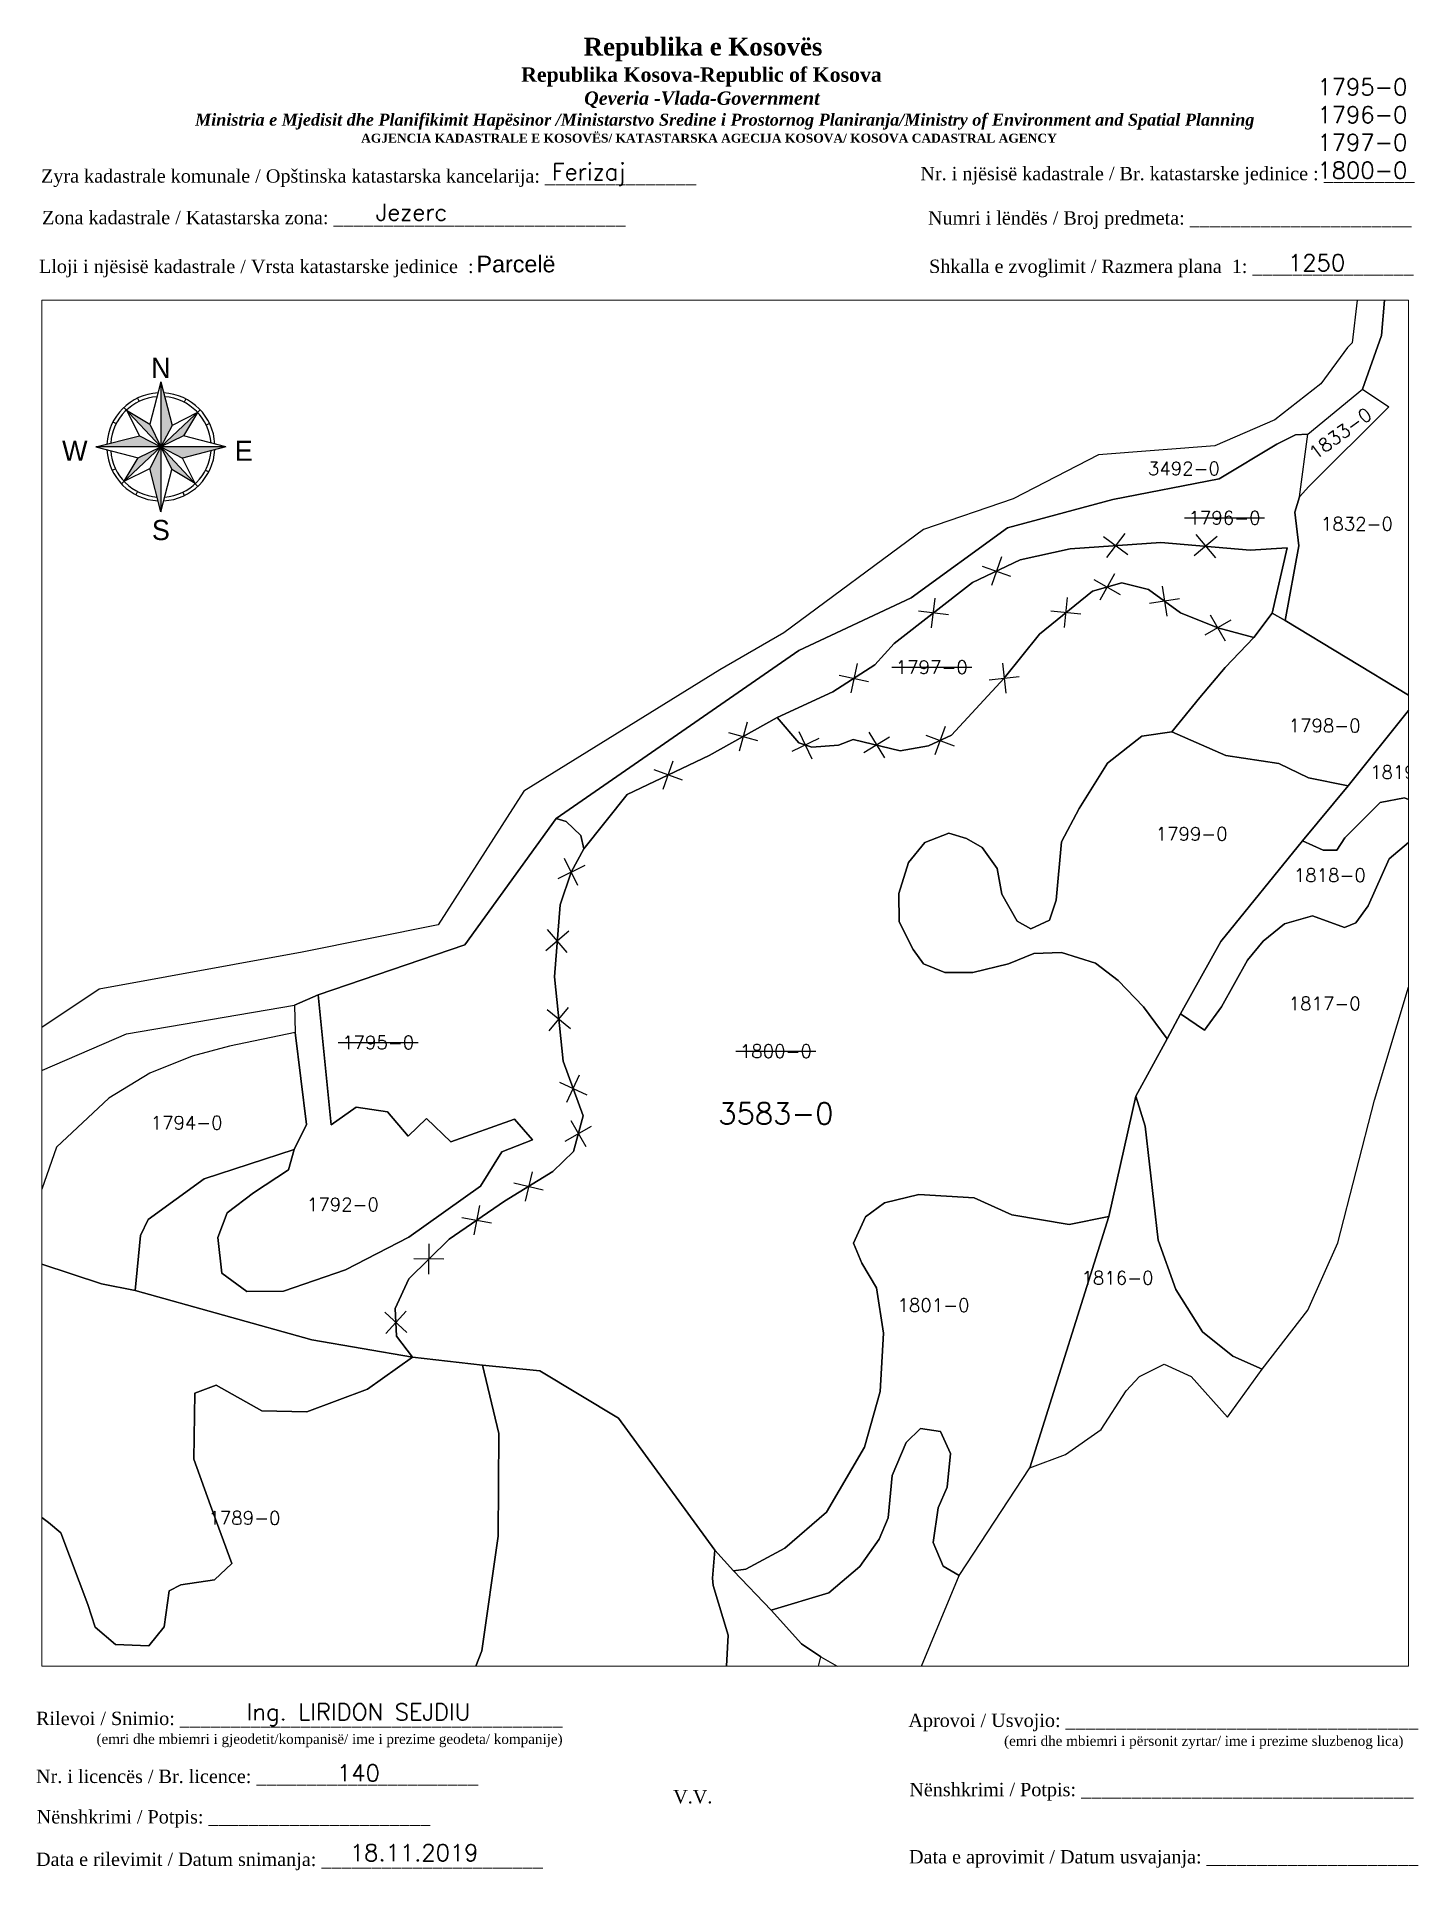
# Paper-space layout 'Manuali Portrait' of a CAD drawing. Header units: metres, sheet in millimetres. Extents: x 1 to 208, y 4 to 278.
# The model-space entities are those that its viewports show. They can reach past a viewport. Long polylines and large blocks are cut down to what shows.
import ezdxf
from ezdxf.enums import TextEntityAlignment as Align

# ---------------------------------------------------------------- set-up
doc = ezdxf.new("R2010")
doc.units = ezdxf.units.M
for name, color, linetype in [('Korniza_txt', 250, 'Continuous'), ('Nr i parceles', 7, 'Continuous'), ('Parcela_kojshi', 8, 'Continuous'), ('Parcele_baze', 7, 'Continuous'), ('Parcele_baze_TXT', 7, 'Continuous')]:
    doc.layers.add(name, color=color, linetype=linetype)
doc.styles.add('North Arrow Text', font='BOD_R.TTF', dxfattribs={"height": 0.1})
doc.styles.get("Standard").update_dxf_attribs({"font": 'simplex.shx'})

# ---------------------------------------------------------------- blocks, each defined once
blk = doc.blocks.new('*U63')
at = {"linetype": 'ByBlock', "lineweight": -2}
h = blk.add_hatch(color=0, dxfattribs=at)
h.paths.add_polyline_path([(0, 383), (0, 0), (66, 127)])
h.paths.add_polyline_path([(217, 203), (0, 0), (134, 65)])
h.paths.add_polyline_path([(383, 0), (0, 0), (127, -66)])
h.paths.add_polyline_path([(0, 0), (65, -134), (203, -217)])
h.paths.add_polyline_path([(0, 0), (-66, -127), (0, -383)])
h.paths.add_polyline_path([(0, 0), (-134, -65), (-217, -203)])
h.paths.add_polyline_path([(-127, 66), (-383, 0), (0, 0)])
h.paths.add_polyline_path([(-65, 134), (-203, 217), (0, 0)])
at = {"color": 0, "linetype": 'ByBlock', "lineweight": -2}
for points in [[(0, 383), (-65, 134)], [(0, 383), (0, -383)], [(0, 383), (66, 127)], [(0, 0), (-219, 233)], [(-203, 217), (-127, 66)], [(-203, 217), (-65, 134)], [(-138, 288), (-129, 268)], [(0, 0), (233, 219)], [(148, 283), (138, 263)], [(-283, 148), (-263, 138)], [(-65, 134), (0, 0)], [(66, 127), (0, 0)], [(217, 203), (66, 127)], [(217, 203), (134, 65)], [(288, 138), (268, 129)], [(-383, 0), (-127, 66)], [(-127, 66), (0, 0)], [(134, 65), (0, 0)], [(383, 0), (134, 65)], [(383, 0), (-383, 0)], [(-383, 0), (-134, -65)], [(0, 0), (-233, -219)], [(-217, -203), (-134, -65)], [(-134, -65), (0, 0)], [(0, 0), (-66, -127)], [(0, 0), (219, -233)], [(0, 0), (127, -66)], [(0, 0), (65, -134)], [(383, 0), (127, -66)], [(203, -217), (127, -66)], [(-288, -138), (-268, -129)], [(-217, -203), (-66, -127)], [(0, -383), (-66, -127)], [(0, -383), (65, -134)], [(203, -217), (65, -134)], [(263, -138), (283, -148)], [(-138, -263), (-148, -283)], [(129, -268), (138, -288)]]:
    blk.add_lwpolyline(points, dxfattribs=at)
for radius, start, end in [(319, 92.995, 177.005), (297, 94.3434, 175.6566), (319, 2.995, 87.005), (297, 4.3434, 85.6566), (319, 182.995, 267.005), (297, 184.3434, 265.6566), (319, 272.995, 357.005), (297, 274.3434, 355.6566)]:
    blk.add_arc((0, 0), radius, start, end, dxfattribs=at)
at = {"color": 0, "linetype": 'ByBlock', "lineweight": -2, "style": 'North Arrow Text'}
for s, p in [('N', (0, 371)), ('W', (-508, -118)), ('E', (489, -118)), ('S', (0, -586))]:
    blk.add_text(s, height=119, dxfattribs=at).set_placement(p, align=Align.BOTTOM_CENTER)

msp = doc.modelspace()

# ---------------------------------------------------------------- linework, layer by layer
at = {"color": 1, "flags": 128}
for points in [[(7501900.99, 4691831.84), (7501897.59, 4691827.32)], [(7501912.19, 4691834.79), (7501927.19, 4691834.79)], [(7501914.34, 4691831.63), (7501917.98, 4691827.3)], [(7501897.03, 4691831.28), (7501901.55, 4691827.88)], [(7501918.32, 4691831.29), (7501914, 4691827.64)], [(7501874.27, 4691825.75), (7501879.6, 4691823.85)], [(7501877.89, 4691827.47), (7501875.99, 4691822.13)], [(7501895.23, 4691823.2), (7501900.16, 4691820.43)], [(7501899.08, 4691824.28), (7501896.31, 4691819.35)], [(7501908.02, 4691821.95), (7501908.88, 4691816.35)], [(7501864.78, 4691814.14), (7501865.48, 4691819.75)], [(7501889.67, 4691814.21), (7501890.26, 4691819.83)], [(7501911.24, 4691819.58), (7501905.65, 4691818.72)], [(7501867.94, 4691816.6), (7501862.32, 4691817.29)], [(7501892.78, 4691816.73), (7501887.16, 4691817.31)], [(7501920.89, 4691815.58), (7501915.98, 4691812.77)], [(7501917.03, 4691816.63), (7501919.84, 4691811.72)], [(7501850.81, 4691807.49), (7501849.62, 4691801.96)], [(7501878.09, 4691807.54), (7501878.72, 4691801.91)], [(7501847.45, 4691805.32), (7501852.98, 4691804.13)], [(7501857.31, 4691806.77), (7501872.31, 4691806.77)], [(7501875.59, 4691804.41), (7501881.21, 4691805.04)], [(7501826.74, 4691794.56), (7501832.18, 4691793.02)], [(7501830.23, 4691796.51), (7501828.69, 4691791.06)], [(7501839.9, 4691794.75), (7501842.33, 4691789.64)], [(7501853.02, 4691794.6), (7501855.97, 4691789.78)], [(7501863.69, 4691794.02), (7501869, 4691792.07)], [(7501867.32, 4691795.7), (7501865.37, 4691790.39)], [(7501843.67, 4691793.41), (7501838.56, 4691790.98)], [(7501856.91, 4691793.67), (7501852.09, 4691790.71)], [(7501818.09, 4691785.63), (7501812.76, 4691787.52)], [(7501814.48, 4691783.91), (7501816.37, 4691789.24)], [(7501798.5, 4691765.85), (7501795.99, 4691770.92)], [(7501799.78, 4691769.64), (7501794.71, 4691767.13)], [(7501796.79, 4691757.32), (7501792.49, 4691753.65)], [(7501796.47, 4691753.33), (7501792.8, 4691757.63)], [(7501792.72, 4691742.62), (7501797.11, 4691739.05)], [(7501793.13, 4691738.64), (7501796.7, 4691743.03)], [(7501753.54, 4691736.45), (7501768.54, 4691736.45)], [(7501828.09, 4691734.8), (7501843.09, 4691734.8)], [(7501795.03, 4691729.02), (7501800.16, 4691726.63)], [(7501796.4, 4691725.26), (7501798.79, 4691730.39)], [(7501797.15, 4691721.81), (7501799.99, 4691716.92)], [(7501796.12, 4691717.95), (7501801.01, 4691720.79)], [(7501789.91, 4691712.23), (7501788.59, 4691706.73)], [(7501786.5, 4691710.14), (7501792, 4691708.81)], [(7501780.04, 4691705.92), (7501779.01, 4691700.36)], [(7501776.74, 4691703.65), (7501782.31, 4691702.62)], [(7501770.53, 4691693.02), (7501770.58, 4691698.68)], [(7501773.38, 4691695.83), (7501767.73, 4691695.88)], [(7501762.28, 4691685.89), (7501766.45, 4691682.08)], [(7501762.46, 4691681.9), (7501766.27, 4691686.07)]]:
    msp.add_lwpolyline(points, dxfattribs=at)
at = {"layer": 'Parcela_kojshi', "linetype": 'Continuous'}
for points in [[(7501948.29, 4691908.1), (7501943.61, 4691867.61), (7501942.75, 4691866.7), (7501937.75, 4691859.87), (7501929.12, 4691853.17), (7501917.87, 4691848.26), (7501896.08, 4691846.59), (7501880.05, 4691838.36), (7501863.28, 4691832.59), (7501837.07, 4691813.21), (7501825.12, 4691806.29), (7501788.33, 4691783.52), (7501772.27, 4691758.49), (7501746.83, 4691753.36), (7501708.77, 4691746.46), (7501691.63, 4691735.03)], [(7501680.74, 4691719.71), (7501698.16, 4691731.27), (7501713.89, 4691738.09), (7501745.37, 4691743.44), (7501749.8, 4691745.35), (7501777.27, 4691754.76), (7501794.39, 4691778.4), (7501839.89, 4691809.9), (7501860.93, 4691819.8), (7501879.02, 4691832.88), (7501898.75, 4691838.25), (7501918.71, 4691842.08), (7501918.71, 4691842.08), (7501929.48, 4691848.58), (7501932.98, 4691850.32), (7501935.33, 4691850.48), (7501945.57, 4691858.91), (7501949.12, 4691868.97), (7501950.89, 4691889.09)], [(7501950.89, 4691889.09), (7501949.12, 4691868.97), (7501945.57, 4691858.91), (7501950.52, 4691855.57), (7501935.5, 4691840.64), (7501933.73, 4691838.7), (7501932.86, 4691835.87), (7501933.62, 4691829.51), (7501931.07, 4691815.54), (7501955.7, 4691800.6)], [(7501957.32, 4691780.59), (7501953.46, 4691782.33), (7501948.85, 4691781.42), (7501942.27, 4691774.83), (7501940.76, 4691772.5), (7501938.19, 4691772.5), (7501934.33, 4691774.24), (7501919, 4691755.37), (7501911.43, 4691741.83), (7501915.97, 4691738.73), (7501919.15, 4691743.11), (7501923.99, 4691751.88), (7501926.94, 4691755.45), (7501930.94, 4691758.7), (7501936.16, 4691760.21), (7501942.21, 4691758.01), (7501944.33, 4691758.84), (7501946.6, 4691762.03), (7501946.6, 4691762.03), (7501950.53, 4691770.88), (7501954.21, 4691773.98), (7501959.81, 4691774.05)], [(7501959.81, 4691774.05), (7501954.21, 4691773.98), (7501950.53, 4691770.88), (7501946.6, 4691762.03), (7501944.33, 4691758.84), (7501942.21, 4691758.01), (7501936.16, 4691760.21), (7501930.94, 4691758.7), (7501926.94, 4691755.45), (7501923.99, 4691751.88), (7501919.15, 4691743.11), (7501915.97, 4691738.73), (7501911.43, 4691741.83), (7501908.94, 4691737.14), (7501903.1, 4691726.37), (7501904.84, 4691720.77), (7501907.26, 4691699.39), (7501910.58, 4691690.16), (7501915.57, 4691682.24), (7501921.24, 4691677.63), (7501926.76, 4691675.21), (7501935.3, 4691686.26), (7501940.96, 4691698.92), (7501947.84, 4691725.62), (7501947.84, 4691725.62), (7501954.26, 4691747.07), (7501956.07, 4691749.49)], [(7501688.74, 4691654.29), (7501697.42, 4691647.85), (7501699.25, 4691646.5), (7501701.58, 4691644.55), (7501706.64, 4691631.11), (7501708, 4691626.83), (7501711.81, 4691623.61), (7501718.07, 4691623.38), (7501720.91, 4691626.93), (7501721.86, 4691633.67), (7501724.04, 4691634.79), (7501730.36, 4691635.74), (7501733.61, 4691638.81), (7501729.61, 4691649.65), (7501726.49, 4691658.34), (7501726.49, 4691658.34), (7501726.69, 4691670.74), (7501730.69, 4691672.2), (7501739.27, 4691667.42), (7501747.65, 4691667.22), (7501759.06, 4691671.47), (7501767.46, 4691677.44), (7501748.6, 4691680.71), (7501715.48, 4691689.98), (7501709.21, 4691691.22), (7501697.4, 4691695.08), (7501686.78, 4691698.24)], [(7501776.68, 4691612.7), (7501780.5, 4691622.43), (7501783.55, 4691643.9), (7501783.55, 4691643.9), (7501783.65, 4691663.15), (7501780.6, 4691675.95), (7501767.46, 4691677.44), (7501759.06, 4691671.47), (7501747.65, 4691667.22), (7501739.27, 4691667.42), (7501730.69, 4691672.2), (7501726.69, 4691670.74), (7501726.49, 4691658.34), (7501729.61, 4691649.65), (7501733.61, 4691638.81), (7501730.36, 4691635.74), (7501724.04, 4691634.79), (7501721.86, 4691633.67), (7501720.91, 4691626.93), (7501718.07, 4691623.38), (7501711.81, 4691623.61), (7501708, 4691626.83), (7501706.64, 4691631.11), (7501701.58, 4691644.55), (7501699.25, 4691646.5), (7501697.42, 4691647.85), (7501692.78, 4691642.2)], [(7501822.91, 4691610.14), (7501826.32, 4691618.67), (7501826.66, 4691625.38), (7501823.82, 4691634.69), (7501823.71, 4691636.05), (7501824.16, 4691641.28), (7501806.11, 4691666.02), (7501791.34, 4691674.89), (7501780.6, 4691675.95), (7501783.65, 4691663.15), (7501783.55, 4691643.9), (7501780.5, 4691622.43), (7501776.68, 4691612.7)], [(7501841.62, 4691611.74), (7501844.01, 4691621.3), (7501840.39, 4691623.76), (7501834.71, 4691630.01), (7501827.65, 4691637.39), (7501824.16, 4691641.28), (7501823.71, 4691636.05), (7501823.82, 4691634.69), (7501826.66, 4691625.38), (7501826.32, 4691618.67), (7501822.91, 4691610.14)]]:
    msp.add_lwpolyline(points, dxfattribs=at)
for points in [[(7501955.7, 4691800.6), (7501931.07, 4691815.54), (7501928.65, 4691816.89), (7501925.2, 4691812.33), (7501919.8, 4691806.75), (7501915.04, 4691801.08), (7501909.82, 4691794.64), (7501919.95, 4691790.25), (7501929.86, 4691788.75), (7501935.46, 4691786.03), (7501942.87, 4691784.58), (7501955.7, 4691800.6)], [(7501966.01, 4691785.89), (7501959.05, 4691793.23), (7501955.7, 4691800.6), (7501942.87, 4691784.58), (7501934.33, 4691774.24), (7501938.19, 4691772.5), (7501940.76, 4691772.5), (7501942.27, 4691774.83), (7501948.85, 4691781.42), (7501953.46, 4691782.33), (7501957.32, 4691780.59), (7501960.8, 4691781.34), (7501966.01, 4691785.89)], [(7501934.33, 4691774.24), (7501942.87, 4691784.58), (7501935.46, 4691786.03), (7501929.86, 4691788.75), (7501919.95, 4691790.25), (7501909.82, 4691794.64), (7501904.22, 4691793.88), (7501897.75, 4691788.82), (7501892.47, 4691780.29), (7501889.13, 4691774.04), (7501888.16, 4691763.15), (7501886.87, 4691759.38), (7501883.42, 4691757.76), (7501880.83, 4691759.16), (7501877.93, 4691764.23), (7501877.06, 4691769.08), (7501874.26, 4691772.97), (7501871.35, 4691774.69), (7501868.01, 4691775.66), (7501863.49, 4691773.94), (7501860.47, 4691770.16), (7501858.64, 4691764.34), (7501858.74, 4691759.06), (7501861.33, 4691753.88), (7501863.27, 4691751.18), (7501867.26, 4691749.57), (7501872.54, 4691749.57), (7501879.22, 4691751.18), (7501883.96, 4691753.13), (7501889.13, 4691753.34), (7501895.49, 4691751.29), (7501899.79, 4691748.07), (7501904.54, 4691743.11), (7501908.94, 4691737.14), (7501911.43, 4691741.83), (7501919, 4691755.37), (7501934.33, 4691774.24)], [(7501754.94, 4691693.8), (7501766.8, 4691699.94), (7501780.21, 4691709.5), (7501784.21, 4691715.94), (7501789.95, 4691718.2), (7501786.63, 4691722.09), (7501774.65, 4691717.85), (7501770.13, 4691722.2), (7501766.66, 4691718.9), (7501762.83, 4691723.42), (7501756.92, 4691724.29), (7501752.23, 4691720.99), (7501749.8, 4691745.35), (7501745.37, 4691743.44), (7501745.5, 4691738.32), (7501747.59, 4691721.05), (7501745.33, 4691716.37), (7501744.24, 4691712.55), (7501737.67, 4691708.24), (7501732.72, 4691704.51), (7501731.02, 4691699.88), (7501731.75, 4691693.22), (7501736.41, 4691689.74), (7501743.32, 4691689.85), (7501754.94, 4691693.8)], [(7501717.94, 4691703.24), (7501728.41, 4691710.91), (7501745.33, 4691716.37), (7501747.59, 4691721.05), (7501745.5, 4691738.32), (7501733.21, 4691735.78), (7501726.19, 4691733.87), (7501718.24, 4691730.71), (7501710.58, 4691726), (7501700.77, 4691716.82), (7501697.47, 4691707.46), (7501696.65, 4691699.27), (7501697.4, 4691695.08), (7501709.21, 4691691.22), (7501715.48, 4691689.98), (7501716.51, 4691700.29), (7501717.94, 4691703.24)], [(7501910.58, 4691690.16), (7501907.26, 4691699.39), (7501904.84, 4691720.77), (7501903.1, 4691726.37), (7501897.99, 4691703.81), (7501883.22, 4691656.73), (7501889.89, 4691659.24), (7501896.57, 4691663.93), (7501901.26, 4691671.15), (7501903.74, 4691673.85), (7501908.38, 4691676.15), (7501913.43, 4691673.85), (7501920.28, 4691666.21), (7501926.76, 4691675.21), (7501921.24, 4691677.63), (7501915.57, 4691682.24), (7501910.58, 4691690.16)], [(7501883.22, 4691656.73), (7501897.99, 4691703.81), (7501890.56, 4691702.34), (7501879.83, 4691704.12), (7501872.76, 4691707.35), (7501862.42, 4691707.96), (7501855.96, 4691706.4), (7501852.4, 4691703.79), (7501850.18, 4691698.83), (7501851.73, 4691695.05), (7501854.46, 4691690.43), (7501855.8, 4691681.97), (7501855.13, 4691671.04), (7501852.24, 4691660.57), (7501845.07, 4691648.43), (7501837.28, 4691641.63), (7501829.96, 4691637.7), (7501827.65, 4691637.39), (7501834.71, 4691630.01), (7501845.53, 4691633.3), (7501851.32, 4691638.2), (7501854.99, 4691643.32), (7501856.66, 4691647.33), (7501857.37, 4691655.26), (7501860.04, 4691661.44), (7501862.71, 4691664.11), (7501866.44, 4691663.5), (7501868.33, 4691659.43), (7501867.72, 4691653.09), (7501866.05, 4691649.25), (7501865.11, 4691642.71), (7501866.94, 4691638.31), (7501869.98, 4691636.52), (7501883.22, 4691656.73)], [(7501859.9, 4691612.25), (7501869.98, 4691636.52), (7501866.94, 4691638.31), (7501865.11, 4691642.71), (7501866.05, 4691649.25), (7501867.72, 4691653.09), (7501868.33, 4691659.43), (7501866.44, 4691663.5), (7501862.71, 4691664.11), (7501860.04, 4691661.44), (7501857.37, 4691655.26), (7501856.66, 4691647.33), (7501854.99, 4691643.32), (7501851.32, 4691638.2), (7501845.53, 4691633.3), (7501834.71, 4691630.01), (7501840.39, 4691623.76), (7501844.01, 4691621.3), (7501859.9, 4691612.25)]]:
    msp.add_lwpolyline(points, close=True, dxfattribs=at)
at = {"layer": 'Parcele_baze', "linetype": 'Continuous'}
for points in [[(7501890.79, 4691828.99), (7501907.78, 4691830.17), (7501924.53, 4691828.75), (7501931.43, 4691829.19), (7501928.65, 4691816.89), (7501931.07, 4691815.54), (7501933.62, 4691829.51), (7501932.86, 4691835.87), (7501933.73, 4691838.7), (7501935.33, 4691850.48), (7501932.98, 4691850.32), (7501929.48, 4691848.58), (7501918.71, 4691842.08), (7501898.75, 4691838.25), (7501879.02, 4691832.88), (7501860.93, 4691819.8), (7501839.89, 4691809.9), (7501794.39, 4691778.4), (7501796.31, 4691777.87), (7501799.07, 4691775.21), (7501799.61, 4691772.76), (7501807.75, 4691782.93), (7501823.09, 4691790.23), (7501835.82, 4691797.35), (7501846.29, 4691802.19), (7501854.14, 4691807.26), (7501857.78, 4691811.22), (7501872.47, 4691822.67), (7501881.4, 4691826.92), (7501890.79, 4691828.99)], [(7501878.4, 4691804.73), (7501885, 4691813), (7501894.93, 4691821.04), (7501900.45, 4691822.58), (7501905.46, 4691821.33), (7501911.43, 4691816.96), (7501918.43, 4691814.17), (7501925.2, 4691812.33), (7501928.65, 4691816.89), (7501931.43, 4691829.19), (7501924.53, 4691828.75), (7501907.78, 4691830.17), (7501890.79, 4691828.99), (7501881.4, 4691826.92), (7501872.47, 4691822.67), (7501857.78, 4691811.22), (7501854.14, 4691807.26), (7501846.29, 4691802.19), (7501835.82, 4691797.35), (7501839.92, 4691792.62), (7501842.31, 4691791.77), (7501847.32, 4691792.17), (7501850.11, 4691793.25), (7501858.88, 4691791.14), (7501864.18, 4691792.05), (7501868.5, 4691794.05), (7501878.4, 4691804.73)], [(7501903.1, 4691726.37), (7501908.94, 4691737.14), (7501904.54, 4691743.11), (7501899.79, 4691748.07), (7501895.49, 4691751.29), (7501889.13, 4691753.34), (7501883.96, 4691753.13), (7501879.22, 4691751.18), (7501872.54, 4691749.57), (7501867.26, 4691749.57), (7501863.27, 4691751.18), (7501861.33, 4691753.88), (7501858.74, 4691759.06), (7501858.64, 4691764.34), (7501860.47, 4691770.16), (7501863.49, 4691773.94), (7501868.01, 4691775.66), (7501871.35, 4691774.69), (7501874.26, 4691772.97), (7501877.06, 4691769.08), (7501877.93, 4691764.23), (7501880.83, 4691759.16), (7501883.42, 4691757.76), (7501886.87, 4691759.38), (7501888.16, 4691763.15), (7501889.13, 4691774.04), (7501892.47, 4691780.29), (7501897.75, 4691788.82), (7501904.22, 4691793.88), (7501909.82, 4691794.64), (7501915.04, 4691801.08), (7501919.8, 4691806.75), (7501925.2, 4691812.33), (7501918.43, 4691814.17), (7501911.43, 4691816.96), (7501905.46, 4691821.33), (7501900.45, 4691822.58), (7501894.93, 4691821.04), (7501885, 4691813), (7501878.4, 4691804.73), (7501868.5, 4691794.05), (7501864.18, 4691792.05), (7501858.88, 4691791.14), (7501850.11, 4691793.25), (7501847.32, 4691792.17), (7501842.31, 4691791.77), (7501839.92, 4691792.62), (7501835.82, 4691797.35), (7501823.09, 4691790.23), (7501807.75, 4691782.93), (7501799.61, 4691772.76), (7501797.24, 4691768.39), (7501795.17, 4691762.24), (7501794.1, 4691748.73), (7501795.73, 4691732.94), (7501799.45, 4691722.71), (7501797.68, 4691716.03), (7501793.78, 4691712.25), (7501784.72, 4691706.71), (7501774.33, 4691699.57), (7501766.78, 4691692.14), (7501764.25, 4691686.56), (7501764.48, 4691681.41), (7501767.46, 4691677.44), (7501780.6, 4691675.95), (7501791.34, 4691674.89), (7501806.11, 4691666.02), (7501824.16, 4691641.28), (7501827.65, 4691637.39), (7501829.96, 4691637.7), (7501837.28, 4691641.63), (7501845.07, 4691648.43), (7501852.24, 4691660.57), (7501855.13, 4691671.04), (7501855.8, 4691681.97), (7501854.46, 4691690.43), (7501851.73, 4691695.05), (7501850.18, 4691698.83), (7501852.4, 4691703.79), (7501855.96, 4691706.4), (7501862.42, 4691707.96), (7501872.76, 4691707.35), (7501879.83, 4691704.12), (7501890.56, 4691702.34), (7501897.99, 4691703.81), (7501903.1, 4691726.37)], [(7501795.73, 4691732.94), (7501794.1, 4691748.73), (7501795.17, 4691762.24), (7501797.24, 4691768.39), (7501799.61, 4691772.76), (7501799.07, 4691775.21), (7501796.31, 4691777.87), (7501794.39, 4691778.4), (7501777.27, 4691754.76), (7501749.8, 4691745.35), (7501752.23, 4691720.99), (7501756.92, 4691724.29), (7501762.83, 4691723.42), (7501766.66, 4691718.9), (7501770.13, 4691722.2), (7501774.65, 4691717.85), (7501786.63, 4691722.09), (7501789.95, 4691718.2), (7501784.21, 4691715.94), (7501780.21, 4691709.5), (7501766.8, 4691699.94), (7501754.94, 4691693.8), (7501743.32, 4691689.85), (7501736.41, 4691689.74), (7501731.75, 4691693.22), (7501731.02, 4691699.88), (7501732.72, 4691704.51), (7501737.67, 4691708.24), (7501744.24, 4691712.55), (7501745.33, 4691716.37), (7501728.41, 4691710.91), (7501717.94, 4691703.24), (7501716.51, 4691700.29), (7501715.48, 4691689.98), (7501748.6, 4691680.71), (7501767.46, 4691677.44), (7501764.48, 4691681.41), (7501764.25, 4691686.56), (7501766.78, 4691692.14), (7501774.33, 4691699.57), (7501784.72, 4691706.71), (7501793.78, 4691712.25), (7501797.68, 4691716.03), (7501799.45, 4691722.71), (7501795.73, 4691732.94)]]:
    msp.add_lwpolyline(points, close=True, dxfattribs=at)

# ---------------------------------------------------------------- texts
at = {"layer": 'Nr i parceles', "color": 1}
msp.add_text('3583-0', height=4, dxfattribs=at).set_placement((7501835.59, 4691723.15), align=Align.MIDDLE_CENTER)
at = {"layer": 'Parcela_kojshi'}
msp.add_text('1833-0', height=2.5, rotation=36.4598, dxfattribs=at).set_placement((7501941.41, 4691850.59), align=Align.MIDDLE_CENTER)
for s, p in [('3492-0', (7501912.08, 4691844.03)), ('1832-0', (7501944.51, 4691833.65)), ('1798-0', (7501938.46, 4691795.83)), ('1819-0', (7501953.73, 4691787.12)), ('1799-0', (7501913.53, 4691775.53)), ('1818-0', (7501939.43, 4691767.79)), ('1817-0', (7501938.47, 4691743.75)), ('1794-0', (7501725.14, 4691721.41)), ('1792-0', (7501754.44, 4691706.08)), ('1816-0', (7501899.63, 4691692.32)), ('1801-0', (7501865.14, 4691687.21)), ('1790-0', (7501691.4, 4691668.67)), ('1789-0', (7501735.98, 4691647.32))]:
    msp.add_text(s, height=2.5, dxfattribs=at).set_placement(p, align=Align.MIDDLE_CENTER)
at = {"layer": 'Parcele_baze_TXT'}
for s, p in [('1796-0', (7501919.69, 4691834.79)), ('1797-0', (7501864.81, 4691806.77)), ('1795-0', (7501761.04, 4691736.45)), ('1800-0', (7501835.59, 4691734.8))]:
    msp.add_text(s, height=2.5, dxfattribs=at).set_placement(p, align=Align.MIDDLE_CENTER)

psp = doc.layouts.new('Manuali Portrait')

# ---------------------------------------------------------------- block references
at = {"xscale": 0.0254, "yscale": 0.0254, "zscale": 0.0254}
psp.add_blockref('*U63', (19.88, 216.96), dxfattribs=at)

# ---------------------------------------------------------------- texts
at = {"layer": 'Korniza_txt', "attachment_point": 1}
for s, insert, char_height, width in [('\\pi77.297;{\\fBook Antiqua|b1|i0|c0|p18;\\H1.333x;Republika e Kosovës\\fTimes New Roman|b1|i0|c0|p18;\\P\\pi67.927;\\fBook Antiqua|b1|i0|c0|p18;\\H0.8125x;Republika Kosova-Republic of Kosova\\fTimes New Roman|b1|i0|c0|p18;\\P\\pi77.378;\\fBook Antiqua|b1|i1|c0|p18;\\H0.9233x;Qeveria -Vlada-Government \\P\\pi13.032,l6,t23.033;\\fTimes New Roman|b1|i1|c0|p18;\\H0.9x;Ministria e Mjedisit dhe Planifikimit Hapësinor /Ministarstvo Sredine i Prostornog Planiranja/Ministry of Environment and Spatial Planning\\P\\pi43.931,l0,tz;\\fBook Antiqua|b1|i0|c0|p18;\\H0.7406x;AGJENCIA KADASTRALE E KOSOVËS/ KATASTARSKA AGECIJA KOSOVA/ KOSOVA CADASTRAL AGENCY}', (5.98, 278.31), 2, 191.8237), ('1795-0\\P1796-0\\P1797-0\\P1800-0', (193.31, 272.19), 2.5, 29.4868), ('{\\fTimes New Roman|b0|i0|c0|p18; Zyra kadastrale komunale / Opštinska katastarska kancelarija: _______________}', (1.15, 258.58), 2, 114.6874), ('Ferizaj', (78.51, 259.47), 2.5, 29.4868), ('{\\fTimes New Roman|b0|i0|c0|p18;Nr. i njësisë kadastrale / Br. katastarske jedinice : _________}', (133.78, 258.94), 2, 98.5379), ('Jezerc', (52.12, 253.41), 2.5, 38.4326), ('{\\fTimes New Roman|b0|i0|c0|p18; Zona kadastrale / Katastarska zona: _____________________________}', (1.32, 252.35), 2, 87.8278), ('{\\fTimes New Roman|b0|i0|c0|p18; Numri i lëndës / Broj predmeta: ______________________}', (134.16, 252.29), 2, 83.344), ('{\\fTimes New Roman|b0|i0|c0|p18; Lloji i njësisë kadastrale / Vrsta katastarske jedinice  : }', (0.84, 245.03), 2, 108.0893), ('{\\fArial|b0|i0|c0|p34;Parcelë}', (67.22, 245.63), 2.5, 29.4868), ('{\\fTimes New Roman|b0|i0|c0|p18; Shkalla e zvoglimit / Razmera plana  1: ________________}', (134.33, 245.04), 2, 98.5379), ('1250', (188.9, 245.82), 2.5, 29.4868), ('Ing. LIRIDON SEJDIU', (32.76, 28.51), 2.5, 41.9482), ('{\\fTimes New Roman|b0|i0|c0|p18; Rilevoi / Snimio: ______________________________________\\P             \\H0.75x;(emri dhe mbiemri i gjeodetit/kompanisë/ ime i prezime geodeta/ kompanije)}', (0.41, 27.3), 2, 87.3883), ('{\\fTimes New Roman|b0|i0|c0|p18; Aprovoi / Usvojio: ___________________________________\\P                    \\H0.75x;(emri dhe mbiemri i përsonit zyrtar/ ime i prezime sluzbenog lica)}', (131.22, 27.01), 2, 83.344), ('140', (46.29, 19.36), 2.5, 29.4868), ('{\\fTimes New Roman|b0|i0|c0|p18; Nr. i licencës / Br. licence: ______________________\\P                                }', (0.41, 18.61), 2, 83.344), ('{\\fTimes New Roman|b0|i0|c0|p18; Nënshkrimi / Potpis: _________________________________\\P                                 }', (131.36, 16.63), 2, 83.344), ('{\\fTimes New Roman|b0|i0|c0|p18;V.V.                                 }', (96.71, 15.56), 2, 9.4297), ('{\\fTimes New Roman|b0|i0|c0|p18; Nënshkrimi / Potpis: ______________________\\P                                 }', (0.51, 12.54), 2, 83.344), ('{\\fTimes New Roman|b0|i0|c0|p18; Data e rilevimit / Datum snimanja: ______________________\\P                                 }', (0.41, 6.17), 2, 83.344), ('18.11.2019', (48.22, 7.41), 2.5, 29.4868), ('{\\fTimes New Roman|b0|i0|c0|p18; Data e aprovimit / Datum usvajanja: _____________________}', (131.31, 6.55), 2, 83.344)]:
    psp.add_mtext(s, dxfattribs=dict(at, insert=insert, char_height=char_height, width=width))

# ---------------------------------------------------------------- viewports
at = {"layer": '0', "view_target_point": (7501826.08, 4691747.57)}
psp.add_viewport(center=(104.49, 136.55), size=(204.95, 204.8655), view_center_point=(0, 0), view_height=256.0819, dxfattribs=at)

doc.saveas('drawing.dxf')
